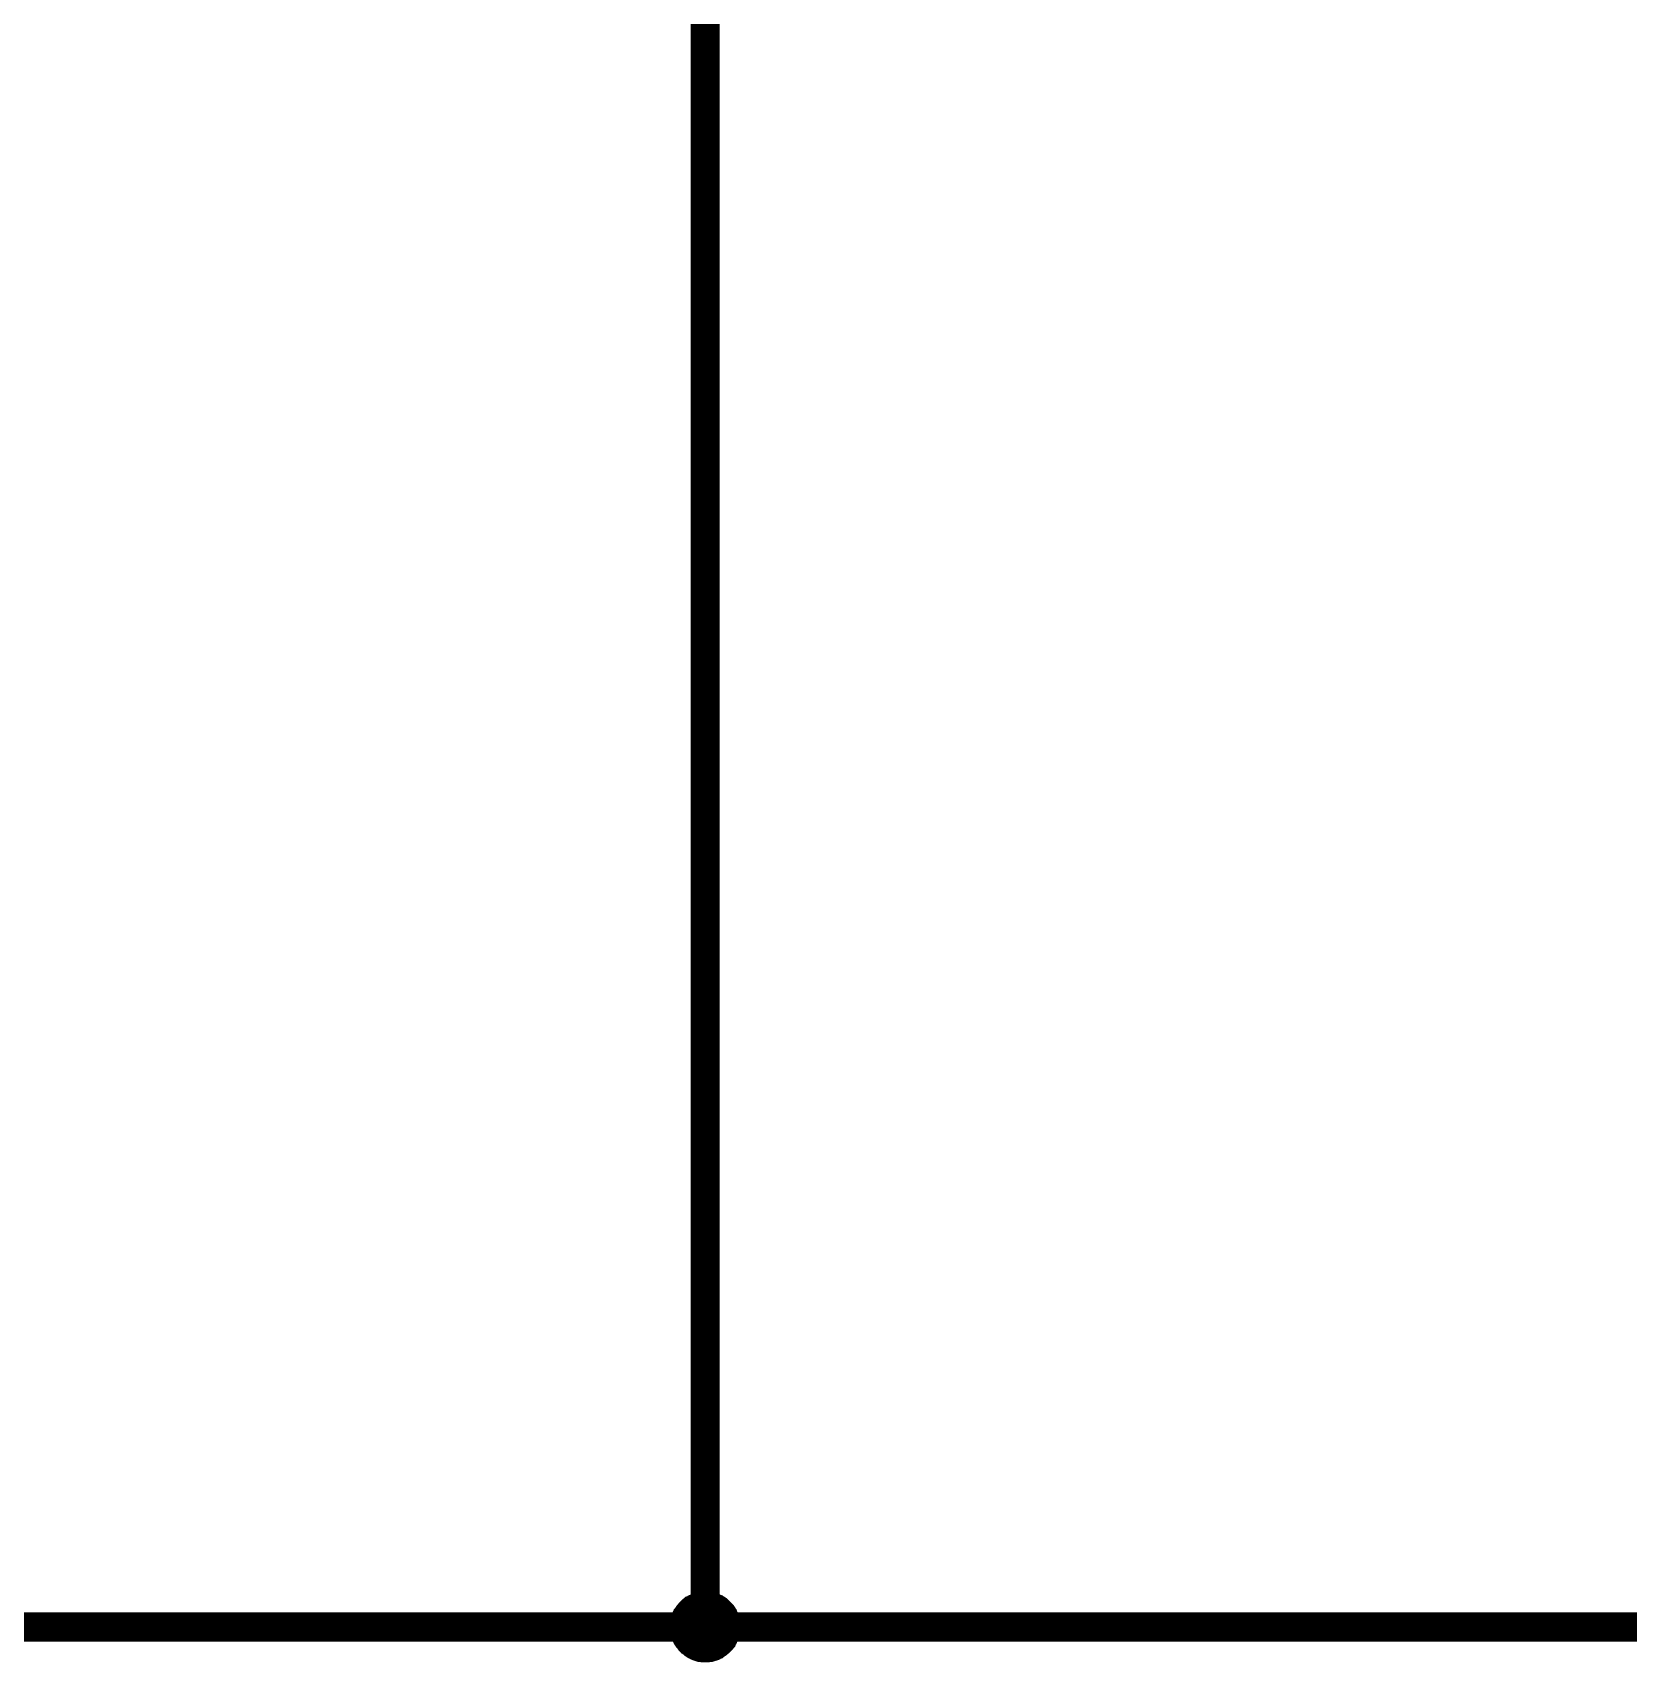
# Model space of a CAD drawing. Header units: millimetres. Extents: x 0 to 13.8, y 0 to 11.8.
# Drawn here: x 9.164 to 10.775, y 2.72 to 4.365 of the extents above; entities that cross this region are included whole.
import ezdxf

# ---------------------------------------------------------------- set-up
doc = ezdxf.new("R2010")
doc.units = ezdxf.units.MM
doc.header["$MEASUREMENT"] = 0
doc.layers.add('Sheet', color=255, linetype='Continuous')

msp = doc.modelspace()

# ---------------------------------------------------------------- linework, layer by layer
at = {"layer": 'Sheet'}
for points, const_width in [([(9.8425, 6.6926), (9.8425, 5.1179), (9.8425, 2.7556), (7.0869, 2.7556), (0.1971, 2.7556), (0.1971, 6.6926)], 0.0295), ([(9.8425, 5.1179), (13.5829, 5.1179), (13.5829, 2.7556), (9.8425, 2.7556)], 0.0295), ([(9.8125, 2.7556), (9.8125, 2.7574), (9.8125, 2.7587), (9.813, 2.7601), (9.813, 2.7618), (9.8134, 2.7631), (9.8139, 2.7645), (9.8143, 2.7662), (9.8147, 2.7675), (9.8156, 2.7689), (9.8161, 2.7702), (9.8169, 2.7711), (9.8178, 2.7724), (9.8187, 2.7737), (9.8196, 2.7746), (9.8205, 2.7759), (9.8214, 2.7768), (9.8222, 2.7777), (9.8236, 2.779), (9.8249, 2.7799), (9.8258, 2.7808), (9.8271, 2.7812), (9.8284, 2.7821), (9.8297, 2.7825), (9.8311, 2.7834), (9.8324, 2.7839), (9.8337, 2.7843), (9.835, 2.7847), (9.8363, 2.7852), (9.8381, 2.7852), (9.8394, 2.7856), (9.8412, 2.7856), (9.8425, 2.7856)], 0.0118), ([(9.8125, 2.7556), (9.8125, 2.7574), (9.8125, 2.7587), (9.813, 2.7601), (9.813, 2.7618), (9.8134, 2.7631), (9.8139, 2.7645), (9.8143, 2.7662), (9.8147, 2.7675), (9.8156, 2.7689), (9.8161, 2.7702), (9.8169, 2.7711), (9.8178, 2.7724), (9.8187, 2.7737), (9.8196, 2.7746), (9.8205, 2.7759), (9.8214, 2.7768), (9.8222, 2.7777), (9.8236, 2.779), (9.8249, 2.7799), (9.8258, 2.7808), (9.8271, 2.7812), (9.8284, 2.7821), (9.8297, 2.7825), (9.8311, 2.7834), (9.8324, 2.7839), (9.8337, 2.7843), (9.835, 2.7847), (9.8363, 2.7852), (9.8381, 2.7852), (9.8394, 2.7856), (9.8412, 2.7856), (9.8425, 2.7856)], 0.0118), ([(9.8125, 2.7556), (9.8125, 2.7574), (9.8125, 2.7587), (9.813, 2.7601), (9.813, 2.7618), (9.8134, 2.7631), (9.8139, 2.7645), (9.8143, 2.7662), (9.8147, 2.7675), (9.8156, 2.7689), (9.8161, 2.7702), (9.8169, 2.7711), (9.8178, 2.7724), (9.8187, 2.7737), (9.8196, 2.7746), (9.8205, 2.7759), (9.8214, 2.7768), (9.8222, 2.7777), (9.8236, 2.779), (9.8249, 2.7799), (9.8258, 2.7808), (9.8271, 2.7812), (9.8284, 2.7821), (9.8297, 2.7825), (9.8311, 2.7834), (9.8324, 2.7839), (9.8337, 2.7843), (9.835, 2.7847), (9.8363, 2.7852), (9.8381, 2.7852), (9.8394, 2.7856), (9.8412, 2.7856), (9.8425, 2.7856)], 0.0118), ([(9.8125, 2.7556), (9.8125, 2.7574), (9.8125, 2.7587), (9.813, 2.7601), (9.813, 2.7618), (9.8134, 2.7631), (9.8139, 2.7645), (9.8143, 2.7662), (9.8147, 2.7675), (9.8156, 2.7689), (9.8161, 2.7702), (9.8169, 2.7711), (9.8178, 2.7724), (9.8187, 2.7737), (9.8196, 2.7746), (9.8205, 2.7759), (9.8214, 2.7768), (9.8222, 2.7777), (9.8236, 2.779), (9.8249, 2.7799), (9.8258, 2.7808), (9.8271, 2.7812), (9.8284, 2.7821), (9.8297, 2.7825), (9.8311, 2.7834), (9.8324, 2.7839), (9.8337, 2.7843), (9.835, 2.7847), (9.8363, 2.7852), (9.8381, 2.7852), (9.8394, 2.7856), (9.8412, 2.7856), (9.8425, 2.7856)], 0.0118), ([(9.8125, 2.7556), (9.8125, 2.7574), (9.8125, 2.7587), (9.813, 2.7601), (9.813, 2.7618), (9.8134, 2.7631), (9.8139, 2.7645), (9.8143, 2.7662), (9.8147, 2.7675), (9.8156, 2.7689), (9.8161, 2.7702), (9.8169, 2.7711), (9.8178, 2.7724), (9.8187, 2.7737), (9.8196, 2.7746), (9.8205, 2.7759), (9.8214, 2.7768), (9.8222, 2.7777), (9.8236, 2.779), (9.8249, 2.7799), (9.8258, 2.7808), (9.8271, 2.7812), (9.8284, 2.7821), (9.8297, 2.7825), (9.8311, 2.7834), (9.8324, 2.7839), (9.8337, 2.7843), (9.835, 2.7847), (9.8363, 2.7852), (9.8381, 2.7852), (9.8394, 2.7856), (9.8412, 2.7856), (9.8425, 2.7856)], 0.0039), ([(9.8125, 2.7556), (9.8125, 2.7574), (9.8125, 2.7587), (9.813, 2.7601), (9.813, 2.7618), (9.8134, 2.7631), (9.8139, 2.7645), (9.8143, 2.7662), (9.8147, 2.7675), (9.8156, 2.7689), (9.8161, 2.7702), (9.8169, 2.7711), (9.8178, 2.7724), (9.8187, 2.7737), (9.8196, 2.7746), (9.8205, 2.7759), (9.8214, 2.7768), (9.8222, 2.7777), (9.8236, 2.779), (9.8249, 2.7799), (9.8258, 2.7808), (9.8271, 2.7812), (9.8284, 2.7821), (9.8297, 2.7825), (9.8311, 2.7834), (9.8324, 2.7839), (9.8337, 2.7843), (9.835, 2.7847), (9.8363, 2.7852), (9.8381, 2.7852), (9.8394, 2.7856), (9.8412, 2.7856), (9.8425, 2.7856)], 0.0039), ([(9.8125, 2.7556), (9.8125, 2.7574), (9.8125, 2.7587), (9.813, 2.7601), (9.813, 2.7618), (9.8134, 2.7631), (9.8139, 2.7645), (9.8143, 2.7662), (9.8147, 2.7675), (9.8156, 2.7689), (9.8161, 2.7702), (9.8169, 2.7711), (9.8178, 2.7724), (9.8187, 2.7737), (9.8196, 2.7746), (9.8205, 2.7759), (9.8214, 2.7768), (9.8222, 2.7777), (9.8236, 2.779), (9.8249, 2.7799), (9.8258, 2.7808), (9.8271, 2.7812), (9.8284, 2.7821), (9.8297, 2.7825), (9.8311, 2.7834), (9.8324, 2.7839), (9.8337, 2.7843), (9.835, 2.7847), (9.8363, 2.7852), (9.8381, 2.7852), (9.8394, 2.7856), (9.8412, 2.7856), (9.8425, 2.7856)], 0.0039), ([(9.8125, 2.7556), (9.8125, 2.7574), (9.8125, 2.7587), (9.813, 2.7601), (9.813, 2.7618), (9.8134, 2.7631), (9.8139, 2.7645), (9.8143, 2.7662), (9.8147, 2.7675), (9.8156, 2.7689), (9.8161, 2.7702), (9.8169, 2.7711), (9.8178, 2.7724), (9.8187, 2.7737), (9.8196, 2.7746), (9.8205, 2.7759), (9.8214, 2.7768), (9.8222, 2.7777), (9.8236, 2.779), (9.8249, 2.7799), (9.8258, 2.7808), (9.8271, 2.7812), (9.8284, 2.7821), (9.8297, 2.7825), (9.8311, 2.7834), (9.8324, 2.7839), (9.8337, 2.7843), (9.835, 2.7847), (9.8363, 2.7852), (9.8381, 2.7852), (9.8394, 2.7856), (9.8412, 2.7856), (9.8425, 2.7856)], 0.0039), ([(9.8425, 2.7856), (9.8425, 2.7856)], 0.0118), ([(9.8425, 2.7856), (9.8443, 2.7856), (9.8456, 2.7856), (9.8469, 2.7852), (9.8487, 2.7852), (9.85, 2.7847), (9.8513, 2.7843), (9.8531, 2.7839), (9.8544, 2.7834), (9.8557, 2.7825), (9.8571, 2.7821), (9.858, 2.7812), (9.8593, 2.7808), (9.8606, 2.7799), (9.8615, 2.779), (9.8628, 2.7777), (9.8637, 2.7768), (9.8646, 2.7759), (9.8659, 2.7746), (9.8668, 2.7737), (9.8677, 2.7724), (9.8681, 2.7711), (9.869, 2.7702), (9.8694, 2.7689), (9.8703, 2.7675), (9.8707, 2.7662), (9.8712, 2.7645), (9.8716, 2.7631), (9.8721, 2.7618), (9.8721, 2.7601), (9.8725, 2.7587), (9.8725, 2.7574), (9.8725, 2.7556)], 0.0118), ([(9.8425, 2.7856), (9.8425, 2.7856)], 0.0118), ([(9.8425, 2.7856), (9.8443, 2.7856), (9.8456, 2.7856), (9.8469, 2.7852), (9.8487, 2.7852), (9.85, 2.7847), (9.8513, 2.7843), (9.8531, 2.7839), (9.8544, 2.7834), (9.8557, 2.7825), (9.8571, 2.7821), (9.858, 2.7812), (9.8593, 2.7808), (9.8606, 2.7799), (9.8615, 2.779), (9.8628, 2.7777), (9.8637, 2.7768), (9.8646, 2.7759), (9.8659, 2.7746), (9.8668, 2.7737), (9.8677, 2.7724), (9.8681, 2.7711), (9.869, 2.7702), (9.8694, 2.7689), (9.8703, 2.7675), (9.8707, 2.7662), (9.8712, 2.7645), (9.8716, 2.7631), (9.8721, 2.7618), (9.8721, 2.7601), (9.8725, 2.7587), (9.8725, 2.7574), (9.8725, 2.7556)], 0.0118), ([(9.8425, 2.7856), (9.8425, 2.7856)], 0.0118), ([(9.8425, 2.7856), (9.8443, 2.7856), (9.8456, 2.7856), (9.8469, 2.7852), (9.8487, 2.7852), (9.85, 2.7847), (9.8513, 2.7843), (9.8531, 2.7839), (9.8544, 2.7834), (9.8557, 2.7825), (9.8571, 2.7821), (9.858, 2.7812), (9.8593, 2.7808), (9.8606, 2.7799), (9.8615, 2.779), (9.8628, 2.7777), (9.8637, 2.7768), (9.8646, 2.7759), (9.8659, 2.7746), (9.8668, 2.7737), (9.8677, 2.7724), (9.8681, 2.7711), (9.869, 2.7702), (9.8694, 2.7689), (9.8703, 2.7675), (9.8707, 2.7662), (9.8712, 2.7645), (9.8716, 2.7631), (9.8721, 2.7618), (9.8721, 2.7601), (9.8725, 2.7587), (9.8725, 2.7574), (9.8725, 2.7556)], 0.0118), ([(9.8425, 2.7856), (9.8425, 2.7856)], 0.0118), ([(9.8425, 2.7856), (9.8443, 2.7856), (9.8456, 2.7856), (9.8469, 2.7852), (9.8487, 2.7852), (9.85, 2.7847), (9.8513, 2.7843), (9.8531, 2.7839), (9.8544, 2.7834), (9.8557, 2.7825), (9.8571, 2.7821), (9.858, 2.7812), (9.8593, 2.7808), (9.8606, 2.7799), (9.8615, 2.779), (9.8628, 2.7777), (9.8637, 2.7768), (9.8646, 2.7759), (9.8659, 2.7746), (9.8668, 2.7737), (9.8677, 2.7724), (9.8681, 2.7711), (9.869, 2.7702), (9.8694, 2.7689), (9.8703, 2.7675), (9.8707, 2.7662), (9.8712, 2.7645), (9.8716, 2.7631), (9.8721, 2.7618), (9.8721, 2.7601), (9.8725, 2.7587), (9.8725, 2.7574), (9.8725, 2.7556)], 0.0118), ([(9.8425, 2.7856), (9.8425, 2.7856)], 0.0039), ([(9.8425, 2.7856), (9.8443, 2.7856), (9.8456, 2.7856), (9.8469, 2.7852), (9.8487, 2.7852), (9.85, 2.7847), (9.8513, 2.7843), (9.8531, 2.7839), (9.8544, 2.7834), (9.8557, 2.7825), (9.8571, 2.7821), (9.858, 2.7812), (9.8593, 2.7808), (9.8606, 2.7799), (9.8615, 2.779), (9.8628, 2.7777), (9.8637, 2.7768), (9.8646, 2.7759), (9.8659, 2.7746), (9.8668, 2.7737), (9.8677, 2.7724), (9.8681, 2.7711), (9.869, 2.7702), (9.8694, 2.7689), (9.8703, 2.7675), (9.8707, 2.7662), (9.8712, 2.7645), (9.8716, 2.7631), (9.8721, 2.7618), (9.8721, 2.7601), (9.8725, 2.7587), (9.8725, 2.7574), (9.8725, 2.7556)], 0.0039), ([(9.8425, 2.7856), (9.8425, 2.7856)], 0.0039), ([(9.8425, 2.7856), (9.8443, 2.7856), (9.8456, 2.7856), (9.8469, 2.7852), (9.8487, 2.7852), (9.85, 2.7847), (9.8513, 2.7843), (9.8531, 2.7839), (9.8544, 2.7834), (9.8557, 2.7825), (9.8571, 2.7821), (9.858, 2.7812), (9.8593, 2.7808), (9.8606, 2.7799), (9.8615, 2.779), (9.8628, 2.7777), (9.8637, 2.7768), (9.8646, 2.7759), (9.8659, 2.7746), (9.8668, 2.7737), (9.8677, 2.7724), (9.8681, 2.7711), (9.869, 2.7702), (9.8694, 2.7689), (9.8703, 2.7675), (9.8707, 2.7662), (9.8712, 2.7645), (9.8716, 2.7631), (9.8721, 2.7618), (9.8721, 2.7601), (9.8725, 2.7587), (9.8725, 2.7574), (9.8725, 2.7556)], 0.0039), ([(9.8425, 2.7856), (9.8425, 2.7856)], 0.0039), ([(9.8425, 2.7856), (9.8443, 2.7856), (9.8456, 2.7856), (9.8469, 2.7852), (9.8487, 2.7852), (9.85, 2.7847), (9.8513, 2.7843), (9.8531, 2.7839), (9.8544, 2.7834), (9.8557, 2.7825), (9.8571, 2.7821), (9.858, 2.7812), (9.8593, 2.7808), (9.8606, 2.7799), (9.8615, 2.779), (9.8628, 2.7777), (9.8637, 2.7768), (9.8646, 2.7759), (9.8659, 2.7746), (9.8668, 2.7737), (9.8677, 2.7724), (9.8681, 2.7711), (9.869, 2.7702), (9.8694, 2.7689), (9.8703, 2.7675), (9.8707, 2.7662), (9.8712, 2.7645), (9.8716, 2.7631), (9.8721, 2.7618), (9.8721, 2.7601), (9.8725, 2.7587), (9.8725, 2.7574), (9.8725, 2.7556)], 0.0039), ([(9.8425, 2.7856), (9.8425, 2.7856)], 0.0039), ([(9.8425, 2.7856), (9.8443, 2.7856), (9.8456, 2.7856), (9.8469, 2.7852), (9.8487, 2.7852), (9.85, 2.7847), (9.8513, 2.7843), (9.8531, 2.7839), (9.8544, 2.7834), (9.8557, 2.7825), (9.8571, 2.7821), (9.858, 2.7812), (9.8593, 2.7808), (9.8606, 2.7799), (9.8615, 2.779), (9.8628, 2.7777), (9.8637, 2.7768), (9.8646, 2.7759), (9.8659, 2.7746), (9.8668, 2.7737), (9.8677, 2.7724), (9.8681, 2.7711), (9.869, 2.7702), (9.8694, 2.7689), (9.8703, 2.7675), (9.8707, 2.7662), (9.8712, 2.7645), (9.8716, 2.7631), (9.8721, 2.7618), (9.8721, 2.7601), (9.8725, 2.7587), (9.8725, 2.7574), (9.8725, 2.7556)], 0.0039), ([(9.8425, 2.7257), (9.8412, 2.7257), (9.8394, 2.7257), (9.8381, 2.7261), (9.8363, 2.7261), (9.835, 2.7265), (9.8337, 2.727), (9.8324, 2.7274), (9.8311, 2.7279), (9.8297, 2.7287), (9.8284, 2.7292), (9.8271, 2.7301), (9.8258, 2.7309), (9.8249, 2.7318), (9.8236, 2.7327), (9.8222, 2.7336), (9.8214, 2.7345), (9.8205, 2.7354), (9.8196, 2.7367), (9.8187, 2.738), (9.8178, 2.7389), (9.8169, 2.7402), (9.8161, 2.7415), (9.8156, 2.7429), (9.8147, 2.7442), (9.8143, 2.7455), (9.8139, 2.7468), (9.8134, 2.7481), (9.813, 2.7495), (9.813, 2.7512), (9.8125, 2.7526), (9.8125, 2.7543), (9.8125, 2.7556)], 0.0118), ([(9.8125, 2.7556), (9.8125, 2.7556)], 0.0118), ([(9.8425, 2.7257), (9.8412, 2.7257), (9.8394, 2.7257), (9.8381, 2.7261), (9.8363, 2.7261), (9.835, 2.7265), (9.8337, 2.727), (9.8324, 2.7274), (9.8311, 2.7279), (9.8297, 2.7287), (9.8284, 2.7292), (9.8271, 2.7301), (9.8258, 2.7309), (9.8249, 2.7318), (9.8236, 2.7327), (9.8222, 2.7336), (9.8214, 2.7345), (9.8205, 2.7354), (9.8196, 2.7367), (9.8187, 2.738), (9.8178, 2.7389), (9.8169, 2.7402), (9.8161, 2.7415), (9.8156, 2.7429), (9.8147, 2.7442), (9.8143, 2.7455), (9.8139, 2.7468), (9.8134, 2.7481), (9.813, 2.7495), (9.813, 2.7512), (9.8125, 2.7526), (9.8125, 2.7543), (9.8125, 2.7556)], 0.0118), ([(9.8125, 2.7556), (9.8125, 2.7556)], 0.0118), ([(9.8425, 2.7257), (9.8412, 2.7257), (9.8394, 2.7257), (9.8381, 2.7261), (9.8363, 2.7261), (9.835, 2.7265), (9.8337, 2.727), (9.8324, 2.7274), (9.8311, 2.7279), (9.8297, 2.7287), (9.8284, 2.7292), (9.8271, 2.7301), (9.8258, 2.7309), (9.8249, 2.7318), (9.8236, 2.7327), (9.8222, 2.7336), (9.8214, 2.7345), (9.8205, 2.7354), (9.8196, 2.7367), (9.8187, 2.738), (9.8178, 2.7389), (9.8169, 2.7402), (9.8161, 2.7415), (9.8156, 2.7429), (9.8147, 2.7442), (9.8143, 2.7455), (9.8139, 2.7468), (9.8134, 2.7481), (9.813, 2.7495), (9.813, 2.7512), (9.8125, 2.7526), (9.8125, 2.7543), (9.8125, 2.7556)], 0.0118), ([(9.8125, 2.7556), (9.8125, 2.7556)], 0.0118), ([(9.8425, 2.7257), (9.8412, 2.7257), (9.8394, 2.7257), (9.8381, 2.7261), (9.8363, 2.7261), (9.835, 2.7265), (9.8337, 2.727), (9.8324, 2.7274), (9.8311, 2.7279), (9.8297, 2.7287), (9.8284, 2.7292), (9.8271, 2.7301), (9.8258, 2.7309), (9.8249, 2.7318), (9.8236, 2.7327), (9.8222, 2.7336), (9.8214, 2.7345), (9.8205, 2.7354), (9.8196, 2.7367), (9.8187, 2.738), (9.8178, 2.7389), (9.8169, 2.7402), (9.8161, 2.7415), (9.8156, 2.7429), (9.8147, 2.7442), (9.8143, 2.7455), (9.8139, 2.7468), (9.8134, 2.7481), (9.813, 2.7495), (9.813, 2.7512), (9.8125, 2.7526), (9.8125, 2.7543), (9.8125, 2.7556)], 0.0118), ([(9.8125, 2.7556), (9.8125, 2.7556)], 0.0118), ([(9.8425, 2.7257), (9.8412, 2.7257), (9.8394, 2.7257), (9.8381, 2.7261), (9.8363, 2.7261), (9.835, 2.7265), (9.8337, 2.727), (9.8324, 2.7274), (9.8311, 2.7279), (9.8297, 2.7287), (9.8284, 2.7292), (9.8271, 2.7301), (9.8258, 2.7309), (9.8249, 2.7318), (9.8236, 2.7327), (9.8222, 2.7336), (9.8214, 2.7345), (9.8205, 2.7354), (9.8196, 2.7367), (9.8187, 2.738), (9.8178, 2.7389), (9.8169, 2.7402), (9.8161, 2.7415), (9.8156, 2.7429), (9.8147, 2.7442), (9.8143, 2.7455), (9.8139, 2.7468), (9.8134, 2.7481), (9.813, 2.7495), (9.813, 2.7512), (9.8125, 2.7526), (9.8125, 2.7543), (9.8125, 2.7556)], 0.0039), ([(9.8125, 2.7556), (9.8125, 2.7556)], 0.0039), ([(9.8425, 2.7257), (9.8412, 2.7257), (9.8394, 2.7257), (9.8381, 2.7261), (9.8363, 2.7261), (9.835, 2.7265), (9.8337, 2.727), (9.8324, 2.7274), (9.8311, 2.7279), (9.8297, 2.7287), (9.8284, 2.7292), (9.8271, 2.7301), (9.8258, 2.7309), (9.8249, 2.7318), (9.8236, 2.7327), (9.8222, 2.7336), (9.8214, 2.7345), (9.8205, 2.7354), (9.8196, 2.7367), (9.8187, 2.738), (9.8178, 2.7389), (9.8169, 2.7402), (9.8161, 2.7415), (9.8156, 2.7429), (9.8147, 2.7442), (9.8143, 2.7455), (9.8139, 2.7468), (9.8134, 2.7481), (9.813, 2.7495), (9.813, 2.7512), (9.8125, 2.7526), (9.8125, 2.7543), (9.8125, 2.7556)], 0.0039), ([(9.8125, 2.7556), (9.8125, 2.7556)], 0.0039), ([(9.8425, 2.7257), (9.8412, 2.7257), (9.8394, 2.7257), (9.8381, 2.7261), (9.8363, 2.7261), (9.835, 2.7265), (9.8337, 2.727), (9.8324, 2.7274), (9.8311, 2.7279), (9.8297, 2.7287), (9.8284, 2.7292), (9.8271, 2.7301), (9.8258, 2.7309), (9.8249, 2.7318), (9.8236, 2.7327), (9.8222, 2.7336), (9.8214, 2.7345), (9.8205, 2.7354), (9.8196, 2.7367), (9.8187, 2.738), (9.8178, 2.7389), (9.8169, 2.7402), (9.8161, 2.7415), (9.8156, 2.7429), (9.8147, 2.7442), (9.8143, 2.7455), (9.8139, 2.7468), (9.8134, 2.7481), (9.813, 2.7495), (9.813, 2.7512), (9.8125, 2.7526), (9.8125, 2.7543), (9.8125, 2.7556)], 0.0039), ([(9.8125, 2.7556), (9.8125, 2.7556)], 0.0039), ([(9.8425, 2.7257), (9.8412, 2.7257), (9.8394, 2.7257), (9.8381, 2.7261), (9.8363, 2.7261), (9.835, 2.7265), (9.8337, 2.727), (9.8324, 2.7274), (9.8311, 2.7279), (9.8297, 2.7287), (9.8284, 2.7292), (9.8271, 2.7301), (9.8258, 2.7309), (9.8249, 2.7318), (9.8236, 2.7327), (9.8222, 2.7336), (9.8214, 2.7345), (9.8205, 2.7354), (9.8196, 2.7367), (9.8187, 2.738), (9.8178, 2.7389), (9.8169, 2.7402), (9.8161, 2.7415), (9.8156, 2.7429), (9.8147, 2.7442), (9.8143, 2.7455), (9.8139, 2.7468), (9.8134, 2.7481), (9.813, 2.7495), (9.813, 2.7512), (9.8125, 2.7526), (9.8125, 2.7543), (9.8125, 2.7556)], 0.0039), ([(9.8125, 2.7556), (9.8125, 2.7556)], 0.0039), ([(9.8725, 2.7556), (9.8725, 2.7543), (9.8725, 2.7526), (9.8721, 2.7512), (9.8721, 2.7495), (9.8716, 2.7481), (9.8712, 2.7468), (9.8707, 2.7455), (9.8703, 2.7442), (9.8694, 2.7429), (9.869, 2.7415), (9.8681, 2.7402), (9.8677, 2.7389), (9.8668, 2.738), (9.8659, 2.7367), (9.8646, 2.7354), (9.8637, 2.7345), (9.8628, 2.7336), (9.8615, 2.7327), (9.8606, 2.7318), (9.8593, 2.7309), (9.858, 2.7301), (9.8571, 2.7292), (9.8557, 2.7287), (9.8544, 2.7279), (9.8531, 2.7274), (9.8513, 2.727), (9.85, 2.7265), (9.8487, 2.7261), (9.8469, 2.7261), (9.8456, 2.7257), (9.8443, 2.7257), (9.8425, 2.7257)], 0.0118), ([(9.8725, 2.7556), (9.8725, 2.7543), (9.8725, 2.7526), (9.8721, 2.7512), (9.8721, 2.7495), (9.8716, 2.7481), (9.8712, 2.7468), (9.8707, 2.7455), (9.8703, 2.7442), (9.8694, 2.7429), (9.869, 2.7415), (9.8681, 2.7402), (9.8677, 2.7389), (9.8668, 2.738), (9.8659, 2.7367), (9.8646, 2.7354), (9.8637, 2.7345), (9.8628, 2.7336), (9.8615, 2.7327), (9.8606, 2.7318), (9.8593, 2.7309), (9.858, 2.7301), (9.8571, 2.7292), (9.8557, 2.7287), (9.8544, 2.7279), (9.8531, 2.7274), (9.8513, 2.727), (9.85, 2.7265), (9.8487, 2.7261), (9.8469, 2.7261), (9.8456, 2.7257), (9.8443, 2.7257), (9.8425, 2.7257)], 0.0118), ([(9.8725, 2.7556), (9.8725, 2.7543), (9.8725, 2.7526), (9.8721, 2.7512), (9.8721, 2.7495), (9.8716, 2.7481), (9.8712, 2.7468), (9.8707, 2.7455), (9.8703, 2.7442), (9.8694, 2.7429), (9.869, 2.7415), (9.8681, 2.7402), (9.8677, 2.7389), (9.8668, 2.738), (9.8659, 2.7367), (9.8646, 2.7354), (9.8637, 2.7345), (9.8628, 2.7336), (9.8615, 2.7327), (9.8606, 2.7318), (9.8593, 2.7309), (9.858, 2.7301), (9.8571, 2.7292), (9.8557, 2.7287), (9.8544, 2.7279), (9.8531, 2.7274), (9.8513, 2.727), (9.85, 2.7265), (9.8487, 2.7261), (9.8469, 2.7261), (9.8456, 2.7257), (9.8443, 2.7257), (9.8425, 2.7257)], 0.0118), ([(9.8725, 2.7556), (9.8725, 2.7543), (9.8725, 2.7526), (9.8721, 2.7512), (9.8721, 2.7495), (9.8716, 2.7481), (9.8712, 2.7468), (9.8707, 2.7455), (9.8703, 2.7442), (9.8694, 2.7429), (9.869, 2.7415), (9.8681, 2.7402), (9.8677, 2.7389), (9.8668, 2.738), (9.8659, 2.7367), (9.8646, 2.7354), (9.8637, 2.7345), (9.8628, 2.7336), (9.8615, 2.7327), (9.8606, 2.7318), (9.8593, 2.7309), (9.858, 2.7301), (9.8571, 2.7292), (9.8557, 2.7287), (9.8544, 2.7279), (9.8531, 2.7274), (9.8513, 2.727), (9.85, 2.7265), (9.8487, 2.7261), (9.8469, 2.7261), (9.8456, 2.7257), (9.8443, 2.7257), (9.8425, 2.7257)], 0.0118), ([(9.8725, 2.7556), (9.8725, 2.7543), (9.8725, 2.7526), (9.8721, 2.7512), (9.8721, 2.7495), (9.8716, 2.7481), (9.8712, 2.7468), (9.8707, 2.7455), (9.8703, 2.7442), (9.8694, 2.7429), (9.869, 2.7415), (9.8681, 2.7402), (9.8677, 2.7389), (9.8668, 2.738), (9.8659, 2.7367), (9.8646, 2.7354), (9.8637, 2.7345), (9.8628, 2.7336), (9.8615, 2.7327), (9.8606, 2.7318), (9.8593, 2.7309), (9.858, 2.7301), (9.8571, 2.7292), (9.8557, 2.7287), (9.8544, 2.7279), (9.8531, 2.7274), (9.8513, 2.727), (9.85, 2.7265), (9.8487, 2.7261), (9.8469, 2.7261), (9.8456, 2.7257), (9.8443, 2.7257), (9.8425, 2.7257)], 0.0039), ([(9.8725, 2.7556), (9.8725, 2.7543), (9.8725, 2.7526), (9.8721, 2.7512), (9.8721, 2.7495), (9.8716, 2.7481), (9.8712, 2.7468), (9.8707, 2.7455), (9.8703, 2.7442), (9.8694, 2.7429), (9.869, 2.7415), (9.8681, 2.7402), (9.8677, 2.7389), (9.8668, 2.738), (9.8659, 2.7367), (9.8646, 2.7354), (9.8637, 2.7345), (9.8628, 2.7336), (9.8615, 2.7327), (9.8606, 2.7318), (9.8593, 2.7309), (9.858, 2.7301), (9.8571, 2.7292), (9.8557, 2.7287), (9.8544, 2.7279), (9.8531, 2.7274), (9.8513, 2.727), (9.85, 2.7265), (9.8487, 2.7261), (9.8469, 2.7261), (9.8456, 2.7257), (9.8443, 2.7257), (9.8425, 2.7257)], 0.0039), ([(9.8725, 2.7556), (9.8725, 2.7543), (9.8725, 2.7526), (9.8721, 2.7512), (9.8721, 2.7495), (9.8716, 2.7481), (9.8712, 2.7468), (9.8707, 2.7455), (9.8703, 2.7442), (9.8694, 2.7429), (9.869, 2.7415), (9.8681, 2.7402), (9.8677, 2.7389), (9.8668, 2.738), (9.8659, 2.7367), (9.8646, 2.7354), (9.8637, 2.7345), (9.8628, 2.7336), (9.8615, 2.7327), (9.8606, 2.7318), (9.8593, 2.7309), (9.858, 2.7301), (9.8571, 2.7292), (9.8557, 2.7287), (9.8544, 2.7279), (9.8531, 2.7274), (9.8513, 2.727), (9.85, 2.7265), (9.8487, 2.7261), (9.8469, 2.7261), (9.8456, 2.7257), (9.8443, 2.7257), (9.8425, 2.7257)], 0.0039), ([(9.8725, 2.7556), (9.8725, 2.7543), (9.8725, 2.7526), (9.8721, 2.7512), (9.8721, 2.7495), (9.8716, 2.7481), (9.8712, 2.7468), (9.8707, 2.7455), (9.8703, 2.7442), (9.8694, 2.7429), (9.869, 2.7415), (9.8681, 2.7402), (9.8677, 2.7389), (9.8668, 2.738), (9.8659, 2.7367), (9.8646, 2.7354), (9.8637, 2.7345), (9.8628, 2.7336), (9.8615, 2.7327), (9.8606, 2.7318), (9.8593, 2.7309), (9.858, 2.7301), (9.8571, 2.7292), (9.8557, 2.7287), (9.8544, 2.7279), (9.8531, 2.7274), (9.8513, 2.727), (9.85, 2.7265), (9.8487, 2.7261), (9.8469, 2.7261), (9.8456, 2.7257), (9.8443, 2.7257), (9.8425, 2.7257)], 0.0039), ([(9.8725, 2.7556), (9.8725, 2.7556), (9.8725, 2.7556), (9.8725, 2.7556), (9.8725, 2.7556), (9.8725, 2.7556), (9.8725, 2.7556), (9.8725, 2.7556), (9.8725, 2.7556), (9.8725, 2.7556), (9.8725, 2.7556), (9.8725, 2.7556), (9.8725, 2.7556), (9.8725, 2.7556), (9.8725, 2.7556), (9.8725, 2.7556), (9.8725, 2.7556), (9.8725, 2.7556), (9.8725, 2.7556), (9.8725, 2.7556), (9.8725, 2.7556), (9.8725, 2.7556), (9.8725, 2.7556), (9.8725, 2.7556), (9.8725, 2.7556), (9.8725, 2.7556), (9.8725, 2.7556), (9.8725, 2.7556), (9.8725, 2.7556), (9.8725, 2.7556), (9.8725, 2.7556), (9.8725, 2.7556), (9.8725, 2.7556)], 0.0118), ([(9.8725, 2.7556), (9.8725, 2.7556)], 0.0118), ([(9.8725, 2.7556), (9.8725, 2.7556), (9.8725, 2.7556), (9.8725, 2.7556), (9.8725, 2.7556), (9.8725, 2.7556), (9.8725, 2.7556), (9.8725, 2.7556), (9.8725, 2.7556), (9.8725, 2.7556), (9.8725, 2.7556), (9.8725, 2.7556), (9.8725, 2.7556), (9.8725, 2.7556), (9.8725, 2.7556), (9.8725, 2.7556), (9.8725, 2.7556), (9.8725, 2.7556), (9.8725, 2.7556), (9.8725, 2.7556), (9.8725, 2.7556), (9.8725, 2.7556), (9.8725, 2.7556), (9.8725, 2.7556), (9.8725, 2.7556), (9.8725, 2.7556), (9.8725, 2.7556), (9.8725, 2.7556), (9.8725, 2.7556), (9.8725, 2.7556), (9.8725, 2.7556), (9.8725, 2.7556), (9.8725, 2.7556)], 0.0118), ([(9.8725, 2.7556), (9.8725, 2.7556)], 0.0118), ([(9.8725, 2.7556), (9.8725, 2.7556), (9.8725, 2.7556), (9.8725, 2.7556), (9.8725, 2.7556), (9.8725, 2.7556), (9.8725, 2.7556), (9.8725, 2.7556), (9.8725, 2.7556), (9.8725, 2.7556), (9.8725, 2.7556), (9.8725, 2.7556), (9.8725, 2.7556), (9.8725, 2.7556), (9.8725, 2.7556), (9.8725, 2.7556), (9.8725, 2.7556), (9.8725, 2.7556), (9.8725, 2.7556), (9.8725, 2.7556), (9.8725, 2.7556), (9.8725, 2.7556), (9.8725, 2.7556), (9.8725, 2.7556), (9.8725, 2.7556), (9.8725, 2.7556), (9.8725, 2.7556), (9.8725, 2.7556), (9.8725, 2.7556), (9.8725, 2.7556), (9.8725, 2.7556), (9.8725, 2.7556), (9.8725, 2.7556)], 0.0118), ([(9.8725, 2.7556), (9.8725, 2.7556)], 0.0118), ([(9.8725, 2.7556), (9.8725, 2.7556), (9.8725, 2.7556), (9.8725, 2.7556), (9.8725, 2.7556), (9.8725, 2.7556), (9.8725, 2.7556), (9.8725, 2.7556), (9.8725, 2.7556), (9.8725, 2.7556), (9.8725, 2.7556), (9.8725, 2.7556), (9.8725, 2.7556), (9.8725, 2.7556), (9.8725, 2.7556), (9.8725, 2.7556), (9.8725, 2.7556), (9.8725, 2.7556), (9.8725, 2.7556), (9.8725, 2.7556), (9.8725, 2.7556), (9.8725, 2.7556), (9.8725, 2.7556), (9.8725, 2.7556), (9.8725, 2.7556), (9.8725, 2.7556), (9.8725, 2.7556), (9.8725, 2.7556), (9.8725, 2.7556), (9.8725, 2.7556), (9.8725, 2.7556), (9.8725, 2.7556), (9.8725, 2.7556)], 0.0118), ([(9.8725, 2.7556), (9.8725, 2.7556)], 0.0118), ([(9.8725, 2.7556), (9.8725, 2.7556), (9.8725, 2.7556), (9.8725, 2.7556), (9.8725, 2.7556), (9.8725, 2.7556), (9.8725, 2.7556), (9.8725, 2.7556), (9.8725, 2.7556), (9.8725, 2.7556), (9.8725, 2.7556), (9.8725, 2.7556), (9.8725, 2.7556), (9.8725, 2.7556), (9.8725, 2.7556), (9.8725, 2.7556), (9.8725, 2.7556), (9.8725, 2.7556), (9.8725, 2.7556), (9.8725, 2.7556), (9.8725, 2.7556), (9.8725, 2.7556), (9.8725, 2.7556), (9.8725, 2.7556), (9.8725, 2.7556), (9.8725, 2.7556), (9.8725, 2.7556), (9.8725, 2.7556), (9.8725, 2.7556), (9.8725, 2.7556), (9.8725, 2.7556), (9.8725, 2.7556), (9.8725, 2.7556)], 0.0039), ([(9.8725, 2.7556), (9.8725, 2.7556)], 0.0039), ([(9.8725, 2.7556), (9.8725, 2.7556), (9.8725, 2.7556), (9.8725, 2.7556), (9.8725, 2.7556), (9.8725, 2.7556), (9.8725, 2.7556), (9.8725, 2.7556), (9.8725, 2.7556), (9.8725, 2.7556), (9.8725, 2.7556), (9.8725, 2.7556), (9.8725, 2.7556), (9.8725, 2.7556), (9.8725, 2.7556), (9.8725, 2.7556), (9.8725, 2.7556), (9.8725, 2.7556), (9.8725, 2.7556), (9.8725, 2.7556), (9.8725, 2.7556), (9.8725, 2.7556), (9.8725, 2.7556), (9.8725, 2.7556), (9.8725, 2.7556), (9.8725, 2.7556), (9.8725, 2.7556), (9.8725, 2.7556), (9.8725, 2.7556), (9.8725, 2.7556), (9.8725, 2.7556), (9.8725, 2.7556), (9.8725, 2.7556)], 0.0039), ([(9.8725, 2.7556), (9.8725, 2.7556)], 0.0039), ([(9.8725, 2.7556), (9.8725, 2.7556), (9.8725, 2.7556), (9.8725, 2.7556), (9.8725, 2.7556), (9.8725, 2.7556), (9.8725, 2.7556), (9.8725, 2.7556), (9.8725, 2.7556), (9.8725, 2.7556), (9.8725, 2.7556), (9.8725, 2.7556), (9.8725, 2.7556), (9.8725, 2.7556), (9.8725, 2.7556), (9.8725, 2.7556), (9.8725, 2.7556), (9.8725, 2.7556), (9.8725, 2.7556), (9.8725, 2.7556), (9.8725, 2.7556), (9.8725, 2.7556), (9.8725, 2.7556), (9.8725, 2.7556), (9.8725, 2.7556), (9.8725, 2.7556), (9.8725, 2.7556), (9.8725, 2.7556), (9.8725, 2.7556), (9.8725, 2.7556), (9.8725, 2.7556), (9.8725, 2.7556), (9.8725, 2.7556)], 0.0039), ([(9.8725, 2.7556), (9.8725, 2.7556)], 0.0039), ([(9.8725, 2.7556), (9.8725, 2.7556), (9.8725, 2.7556), (9.8725, 2.7556), (9.8725, 2.7556), (9.8725, 2.7556), (9.8725, 2.7556), (9.8725, 2.7556), (9.8725, 2.7556), (9.8725, 2.7556), (9.8725, 2.7556), (9.8725, 2.7556), (9.8725, 2.7556), (9.8725, 2.7556), (9.8725, 2.7556), (9.8725, 2.7556), (9.8725, 2.7556), (9.8725, 2.7556), (9.8725, 2.7556), (9.8725, 2.7556), (9.8725, 2.7556), (9.8725, 2.7556), (9.8725, 2.7556), (9.8725, 2.7556), (9.8725, 2.7556), (9.8725, 2.7556), (9.8725, 2.7556), (9.8725, 2.7556), (9.8725, 2.7556), (9.8725, 2.7556), (9.8725, 2.7556), (9.8725, 2.7556), (9.8725, 2.7556)], 0.0039), ([(9.8725, 2.7556), (9.8725, 2.7556)], 0.0039)]:
    msp.add_lwpolyline(points, dxfattribs=dict(at, const_width=const_width))
at = {"layer": 'Sheet', "const_width": 0.03}
msp.add_lwpolyline([(9.8275, 2.7559, 1), (9.8575, 2.7559, 1)], format="xyb", close=True, dxfattribs=at)

doc.saveas('drawing.dxf')
